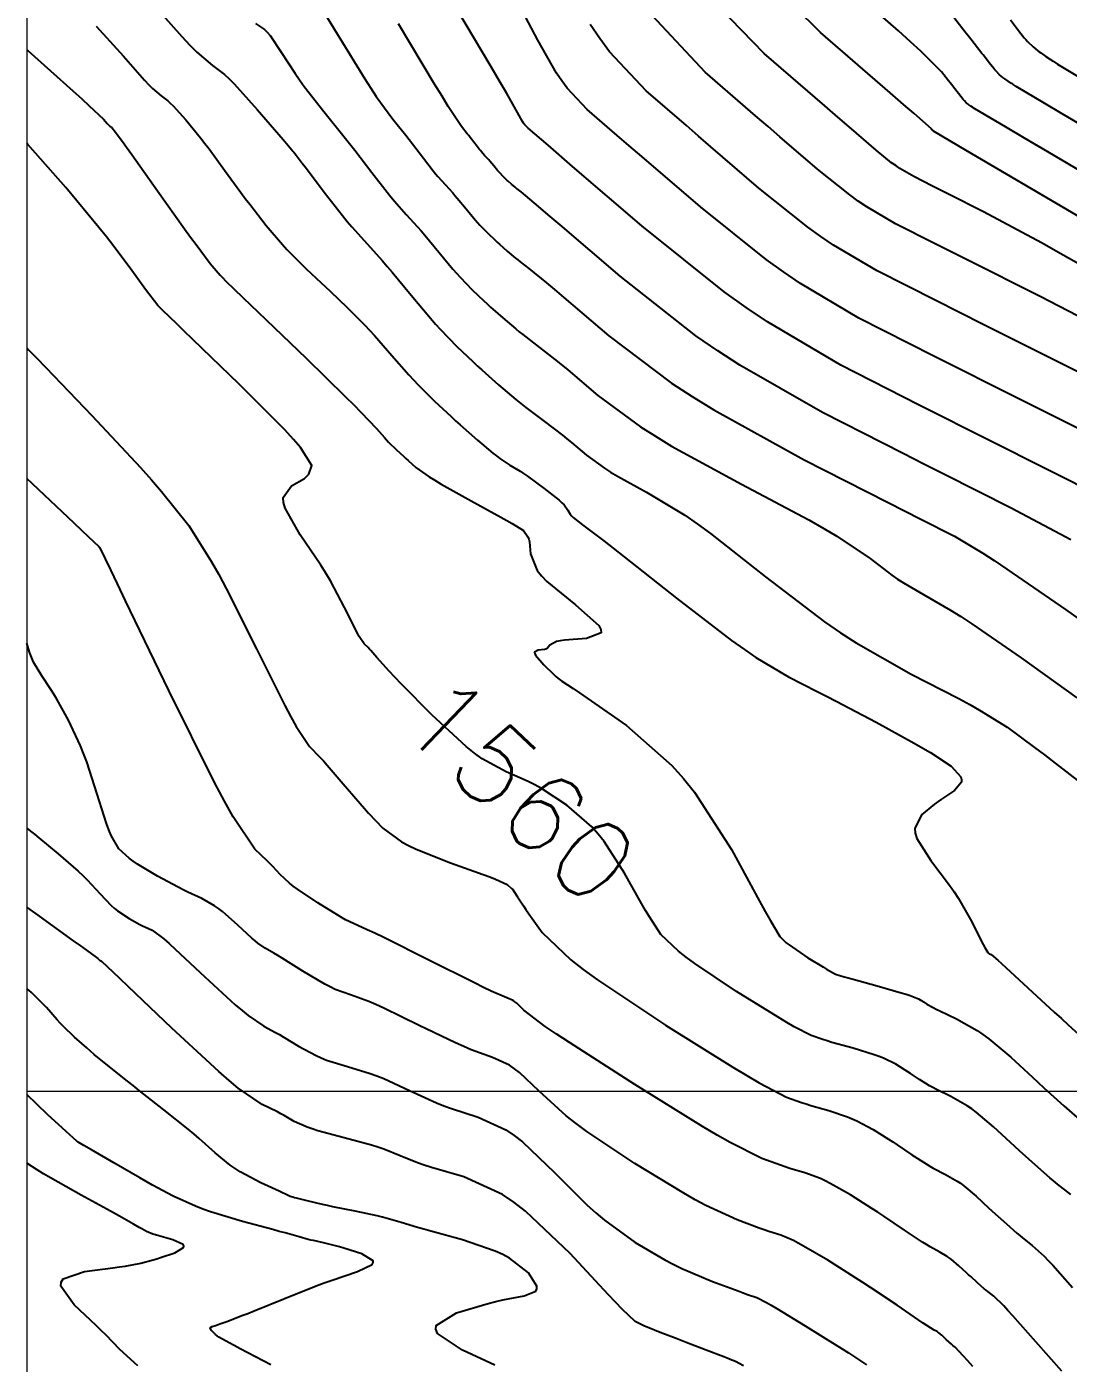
# Model space of a CAD drawing. Header units: metres. Extents: x 837117 to 838477, y 1189012 to 1191015.
# Drawn here: x 837476.5 to 837526.6, y 1190600.8 to 1190665.1 of the extents above; entities that cross this region are included whole.
import ezdxf

# ---------------------------------------------------------------- set-up
doc = ezdxf.new("R2010")
doc.units = ezdxf.units.M
doc.header["$LTSCALE"] = 0.3
doc.layers.add('COORD', color=7, linetype='Continuous', lineweight=20)
doc.layers.add('COTAS 10', color=1, linetype='Continuous')
doc.layers.add('COTAS INT', color=252, linetype='Continuous')
doc.styles.get("Standard").update_dxf_attribs({"font": 'simplex.shx'})

msp = doc.modelspace()

# ---------------------------------------------------------------- linework, layer by layer
at = {"layer": 'COORD'}
msp.add_line((837476.514, 1190613.872), (838476.514, 1190613.872), dxfattribs=at)
msp.add_lwpolyline([(837476.514, 1189013.872), (838476.514, 1189013.872), (838476.514, 1191013.872), (837476.514, 1191013.872)], close=True, dxfattribs=at)
at = {"layer": 'COTAS 10'}
for points, elevation in [([(837490.445, 1190666.369), (837491.579, 1190664.543), (837492.777, 1190662.58), (837493.062, 1190662.136), (837493.328, 1190661.735), (837494.118, 1190660.647), (837494.746, 1190659.867), (837494.909, 1190659.661), (837495.067, 1190659.459), (837495.599, 1190658.765), (837496.065, 1190658.163), (837496.182, 1190658.018), (837496.294, 1190657.884), (837496.654, 1190657.479), (837497.005, 1190657.094), (837497.112, 1190656.972), (837497.222, 1190656.843), (837497.653, 1190656.32), (837498.089, 1190655.797), (837498.202, 1190655.668), (837498.313, 1190655.545), (837498.686, 1190655.158), (837499.046, 1190654.817), (837499.147, 1190654.723), (837499.25, 1190654.629), (837499.628, 1190654.292), (837500.021, 1190653.96), (837500.133, 1190653.869), (837500.246, 1190653.779), (837500.664, 1190653.458), (837501.515, 1190652.768), (837501.9, 1190652.445), (837502.351, 1190652.065), (837504.518, 1190650.214), (837507.535, 1190647.947), (837508.521, 1190647.304), (837509.572, 1190646.655), (837513.913, 1190644.258), (837517.922, 1190642.208), (837518.764, 1190641.778), (837519.49, 1190641.408), (837521.143, 1190640.571), (837522.507, 1190639.759), (837523.051, 1190639.405), (837523.666, 1190638.995), (837526.488, 1190637.048), (837529.508, 1190634.897)], 1570), ([(837529.32, 1190650.015), (837525.258, 1190652.111), (837521.686, 1190653.899), (837520.89, 1190654.299), (837520.178, 1190654.657), (837518.302, 1190655.608), (837516.917, 1190656.425), (837516.515, 1190656.7), (837516.104, 1190656.996), (837514.552, 1190658.238), (837512.746, 1190659.793), (837512.176, 1190660.285), (837511.575, 1190660.804), (837509.151, 1190662.901), (837506.598, 1190665.631)], 1580), ([(837523.831, 1190665.419), (837524.171, 1190664.973), (837524.497, 1190664.564), (837524.58, 1190664.468), (837524.659, 1190664.381), (837524.917, 1190664.128), (837525.155, 1190663.934), (837525.221, 1190663.883), (837525.288, 1190663.834), (837525.529, 1190663.663), (837525.763, 1190663.507), (837525.824, 1190663.466), (837525.884, 1190663.426), (837526.089, 1190663.289), (837527.382, 1190662.516)], 1590), ([(837526.73, 1190608.897), (837526.091, 1190609.399), (837525.906, 1190609.551), (837525.719, 1190609.709), (837525.014, 1190610.326), (837524.266, 1190611.005), (837524.051, 1190611.202), (837523.832, 1190611.402), (837523.014, 1190612.159), (837522.189, 1190612.857), (837521.967, 1190613.02), (837521.746, 1190613.171), (837520.97, 1190613.609), (837520.275, 1190613.952), (837520.105, 1190614.043), (837519.946, 1190614.132), (837519.451, 1190614.438), (837519.017, 1190614.729), (837518.895, 1190614.809), (837518.772, 1190614.888), (837518.322, 1190615.171), (837517.73, 1190615.458), (837517.517, 1190615.54), (837517.283, 1190615.624), (837516.261, 1190615.934), (837515.246, 1190616.221), (837515.015, 1190616.29), (837514.807, 1190616.354), (837514.239, 1190616.545), (837513.432, 1190616.968), (837513.073, 1190617.179), (837512.656, 1190617.43), (837510.661, 1190618.672), (837508.656, 1190620.009), (837508.233, 1190620.32), (837507.867, 1190620.604), (837507.022, 1190621.415), (837506.465, 1190622.257), (837506.281, 1190622.561), (837506.211, 1190622.682), (837506.085, 1190622.896), (837505.267, 1190624.362), (837504.293, 1190625.878), (837503.997, 1190626.245), (837503.691, 1190626.589), (837502.49, 1190627.64), (837501.268, 1190628.433), (837500.948, 1190628.613), (837500.636, 1190628.778), (837499.577, 1190629.231), (837498.419, 1190629.859), (837498.045, 1190630.133), (837497.647, 1190630.451), (837496.021, 1190631.96), (837494.529, 1190633.477), (837494.218, 1190633.799), (837493.95, 1190634.079), (837493.348, 1190634.736), (837493.064, 1190635.07), (837492.996, 1190635.146), (837492.934, 1190635.215), (837492.749, 1190635.404), (837492.51, 1190635.757), (837492.479, 1190635.813), (837492.414, 1190635.93), (837492.306, 1190636.134), (837491.804, 1190637.143), (837491.12, 1190638.422), (837490.895, 1190638.796), (837490.656, 1190639.18), (837489.668, 1190640.64), (837488.944, 1190641.926), (837488.872, 1190642.2), (837488.855, 1190642.438), (837489.256, 1190643.002), (837489.869, 1190643.354), (837489.985, 1190643.458), (837490.079, 1190643.565), (837490.223, 1190643.977), (837489.684, 1190644.84), (837489.347, 1190645.231), (837488.928, 1190645.689), (837486.733, 1190647.894), (837484.51, 1190650.041), (837484.073, 1190650.462), (837483.714, 1190650.808), (837483.061, 1190651.434), (837482.908, 1190651.584), (837482.865, 1190651.631), (837482.82, 1190651.68), (837482.653, 1190651.877), (837482.383, 1190652.234), (837482.274, 1190652.385), (837482.149, 1190652.558), (837481.574, 1190653.368), (837480.676, 1190654.562), (837480.348, 1190654.976), (837479.987, 1190655.427), (837478.394, 1190657.36), (837476.573, 1190659.426), (837476.514, 1190659.489)], 1560), ([(837510.989, 1190600.66), (837510.61, 1190600.868), (837510.344, 1190600.968), (837510.205, 1190601.021), (837510.038, 1190601.086), (837509.197, 1190601.412), (837508.233, 1190601.786), (837507.987, 1190601.88), (837507.751, 1190601.971), (837506.978, 1190602.265), (837506.362, 1190602.509), (837506.224, 1190602.568), (837506.101, 1190602.623), (837505.779, 1190602.792), (837505.16, 1190603.381), (837504.85, 1190603.701), (837504.481, 1190604.09), (837502.646, 1190606.06), (837500.508, 1190608.097), (837499.946, 1190608.526), (837499.399, 1190608.898), (837497.531, 1190609.755), (837495.979, 1190610.201), (837495.63, 1190610.313), (837495.315, 1190610.42), (837494.47, 1190610.764), (837493.683, 1190611.086), (837493.405, 1190611.179), (837493.102, 1190611.273), (837491.79, 1190611.627), (837490.52, 1190611.97), (837490.243, 1190612.057), (837489.998, 1190612.142), (837489.383, 1190612.42), (837488.902, 1190612.7), (837488.741, 1190612.786), (837488.568, 1190612.876), (837487.845, 1190613.23), (837486.691, 1190614.022), (837486.246, 1190614.388), (837485.747, 1190614.818), (837483.494, 1190616.897), (837481.394, 1190618.905), (837480.992, 1190619.288), (837480.668, 1190619.597), (837480.144, 1190620.091), (837480.124, 1190620.1), (837480.118, 1190620.104), (837480.111, 1190620.107), (837480.081, 1190620.123), (837480.05, 1190620.144), (837480.041, 1190620.151), (837480.033, 1190620.159), (837480.003, 1190620.191), (837479.967, 1190620.229), (837479.955, 1190620.24), (837479.943, 1190620.252), (837479.889, 1190620.3), (837479.401, 1190620.654), (837479.116, 1190620.86), (837478.764, 1190621.112), (837476.949, 1190622.413), (837476.514, 1190622.728)], 1550)]:
    msp.add_lwpolyline(points, dxfattribs=dict(at, elevation=elevation))
at = {"layer": 'COTAS INT'}
for points, elevation in [([(837530.385, 1190654.033), (837521.704, 1190659.142), (837520.129, 1190660.07), (837520.125, 1190660.073), (837520.124, 1190660.074), (837520.122, 1190660.074), (837520.117, 1190660.078), (837520.112, 1190660.081), (837520.111, 1190660.082), (837520.109, 1190660.083), (837520.095, 1190660.097), (837520.088, 1190660.105), (837520.081, 1190660.115), (837520.079, 1190660.117), (837520.077, 1190660.12), (837520.071, 1190660.128), (837520.061, 1190660.141), (837520.057, 1190660.146), (837520.052, 1190660.152), (837520.031, 1190660.179), (837519.199, 1190660.908), (837518.683, 1190661.356), (837518.043, 1190661.912), (837514.701, 1190664.81), (837510.963, 1190668.514)], 1584), ([(837527.539, 1190653.437), (837526.369, 1190654.104), (837525.32, 1190654.694), (837522.541, 1190656.188), (837520.815, 1190657.052), (837520.43, 1190657.245), (837520.086, 1190657.418), (837519.179, 1190657.878), (837518.51, 1190658.273), (837518.316, 1190658.405), (837518.118, 1190658.548), (837517.367, 1190659.149), (837516.07, 1190660.268), (837515.527, 1190660.737), (837514.904, 1190661.277), (837511.989, 1190663.801), (837508.758, 1190667.146)], 1582), ([(837531.504, 1190655.611), (837525.632, 1190659.067), (837524.506, 1190659.731), (837523.597, 1190660.267), (837522.116, 1190661.143), (837522.045, 1190661.19), (837522.024, 1190661.204), (837522.002, 1190661.219), (837521.921, 1190661.273), (837521.837, 1190661.332), (837521.814, 1190661.349), (837521.791, 1190661.367), (837521.709, 1190661.435), (837521.619, 1190661.522), (837521.591, 1190661.553), (837521.563, 1190661.586), (837521.449, 1190661.728), (837521.331, 1190661.883), (837521.269, 1190661.965), (837521.16, 1190662.105), (837520.996, 1190662.313), (837520.93, 1190662.397), (837520.856, 1190662.492), (837520.512, 1190662.927), (837519.515, 1190663.921), (837519.028, 1190664.367), (837518.45, 1190664.888), (837515.601, 1190667.389)], 1586), ([(837482.134, 1190666.712), (837483.971, 1190664.616), (837484.357, 1190664.201), (837484.689, 1190663.859), (837485.444, 1190663.224), (837486.022, 1190662.799), (837486.243, 1190662.589), (837486.491, 1190662.339), (837487.604, 1190661.106), (837488.641, 1190659.9), (837488.841, 1190659.667), (837489.003, 1190659.479), (837489.269, 1190659.165), (837489.312, 1190659.11), (837489.356, 1190659.055), (837489.473, 1190658.91), (837489.766, 1190658.53), (837489.901, 1190658.352), (837490.059, 1190658.143), (837490.826, 1190657.126), (837491.701, 1190656), (837491.927, 1190655.723), (837492.147, 1190655.461), (837492.884, 1190654.639), (837493.631, 1190653.82), (837493.857, 1190653.56), (837494.092, 1190653.286), (837495.008, 1190652.174), (837495.935, 1190651.061), (837496.177, 1190650.786), (837496.412, 1190650.525), (837497.206, 1190649.703), (837497.97, 1190648.977), (837498.186, 1190648.776), (837498.404, 1190648.577), (837499.209, 1190647.86), (837500.044, 1190647.153), (837500.282, 1190646.961), (837500.522, 1190646.769), (837501.413, 1190646.088), (837502.277, 1190645.431), (837502.501, 1190645.256), (837502.717, 1190645.083), (837503.444, 1190644.48), (837504.301, 1190643.851), (837504.6, 1190643.661), (837504.926, 1190643.465), (837506.326, 1190642.702), (837508.162, 1190641.587), (837508.762, 1190641.169), (837509.402, 1190640.703), (837512.045, 1190638.626), (837514.888, 1190636.455), (837515.654, 1190635.93), (837516.41, 1190635.438), (837519.064, 1190633.936), (837521.349, 1190632.761), (837521.872, 1190632.475), (837522.348, 1190632.207), (837523.674, 1190631.381), (837524.992, 1190630.414), (837525.464, 1190630.057), (837525.982, 1190629.662), (837528.239, 1190627.911)], 1566), ([(837530.981, 1190641.043), (837526.585, 1190643.29), (837521.773, 1190645.703), (837520.563, 1190646.312), (837519.406, 1190646.897), (837515.668, 1190648.798), (837512.138, 1190650.883), (837511.112, 1190651.584), (837510.064, 1190652.338), (837506.104, 1190655.507), (837502.773, 1190658.368), (837501.588, 1190659.386), (837500.638, 1190660.202), (837500.46, 1190660.393), (837500.413, 1190660.457), (837500.366, 1190660.526), (837500.202, 1190660.816), (837499.584, 1190661.903), (837499.25, 1190662.474), (837498.846, 1190663.164), (837496.799, 1190666.63)], 1574), ([(837529.306, 1190644.65), (837522.915, 1190647.85), (837521.463, 1190648.579), (837520.148, 1190649.241), (837516.546, 1190651.068), (837513.731, 1190652.73), (837512.913, 1190653.289), (837512.077, 1190653.89), (837508.92, 1190656.418), (837506.097, 1190658.843), (837505.473, 1190659.38), (837504.917, 1190659.859), (837503.476, 1190661.102), (837502.506, 1190662.139), (837502.247, 1190662.488), (837501.991, 1190662.863), (837501.102, 1190664.44), (837500.06, 1190666.436)], 1576), ([(837527.337, 1190660.301), (837526.317, 1190660.903), (837525.489, 1190661.392), (837524.103, 1190662.216), (837523.965, 1190662.308), (837523.924, 1190662.335), (837523.883, 1190662.363), (837523.725, 1190662.468), (837523.563, 1190662.583), (837523.518, 1190662.616), (837523.473, 1190662.651), (837523.313, 1190662.781), (837523.139, 1190662.951), (837523.085, 1190663.011), (837523.03, 1190663.075), (837522.81, 1190663.351), (837522.581, 1190663.651), (837522.52, 1190663.731), (837522.46, 1190663.809), (837522.249, 1190664.081), (837521.932, 1190664.485), (837521.804, 1190664.647), (837521.659, 1190664.831), (837520.994, 1190665.676)], 1588), ([(837479.856, 1190665.116), (837481.168, 1190663.675), (837482.174, 1190662.527), (837482.386, 1190662.3), (837482.567, 1190662.113), (837482.981, 1190661.765), (837483.297, 1190661.532), (837483.418, 1190661.417), (837483.554, 1190661.281), (837484.163, 1190660.606), (837484.878, 1190659.737), (837485.08, 1190659.478), (837485.284, 1190659.211), (837486.034, 1190658.183), (837486.805, 1190657.119), (837487.021, 1190656.831), (837487.239, 1190656.545), (837488.036, 1190655.533), (837488.82, 1190654.607), (837489.029, 1190654.376), (837489.236, 1190654.155), (837489.953, 1190653.447), (837490.679, 1190652.773), (837490.89, 1190652.574), (837491.106, 1190652.369), (837491.924, 1190651.585), (837492.769, 1190650.732), (837493.002, 1190650.484), (837493.235, 1190650.231), (837494.07, 1190649.276), (837494.892, 1190648.336), (837495.116, 1190648.093), (837495.338, 1190647.858), (837496.13, 1190647.072), (837496.922, 1190646.337), (837497.145, 1190646.134), (837497.37, 1190645.931), (837498.193, 1190645.2), (837498.939, 1190644.573), (837499.115, 1190644.435), (837499.278, 1190644.313), (837499.753, 1190644.001), (837500.241, 1190643.7), (837500.412, 1190643.585), (837500.598, 1190643.457), (837501.398, 1190642.877), (837502.121, 1190642.309), (837502.259, 1190642.188), (837502.37, 1190642.082), (837502.545, 1190641.829), (837502.651, 1190641.63), (837502.718, 1190641.558), (837502.802, 1190641.478), (837503.243, 1190641.13), (837504.27, 1190640.346), (837504.725, 1190639.992), (837505.253, 1190639.578), (837507.772, 1190637.587), (837510.422, 1190635.558), (837511.032, 1190635.121), (837511.588, 1190634.737), (837513.15, 1190633.801), (837514.536, 1190633.111), (837514.98, 1190632.884), (837515.451, 1190632.64), (837517.374, 1190631.627), (837519.201, 1190630.622), (837519.612, 1190630.384), (837519.982, 1190630.164), (837520.977, 1190629.511), (837521.443, 1190629.002), (837521.48, 1190628.873), (837521.476, 1190628.748), (837521.133, 1190628.338), (837520.522, 1190627.929), (837520.351, 1190627.806), (837520.178, 1190627.677), (837519.549, 1190627.174), (837519.231, 1190626.511), (837519.256, 1190626.282), (837519.329, 1190626.033), (837520.001, 1190624.969), (837520.906, 1190623.79), (837521.127, 1190623.468), (837521.335, 1190623.148), (837521.976, 1190622.012), (837522.431, 1190621.102), (837522.521, 1190620.926), (837522.596, 1190620.783), (837522.738, 1190620.538), (837522.787, 1190620.504), (837522.804, 1190620.495), (837522.822, 1190620.485), (837522.899, 1190620.446), (837523.223, 1190620.177), (837523.397, 1190620.021), (837523.608, 1190619.83), (837524.673, 1190618.848), (837525.941, 1190617.676), (837526.28, 1190617.365), (837526.613, 1190617.06), (837527.773, 1190616.007)], 1564), ([(837487.525, 1190665.251), (837487.951, 1190664.964), (837488.081, 1190664.826), (837488.218, 1190664.663), (837488.756, 1190663.86), (837489.419, 1190662.833), (837489.634, 1190662.529), (837489.863, 1190662.215), (837490.804, 1190661.011), (837491.786, 1190659.793), (837492.04, 1190659.471), (837492.288, 1190659.155), (837493.119, 1190658.07), (837493.848, 1190657.127), (837494.032, 1190656.902), (837494.206, 1190656.691), (837494.769, 1190656.059), (837495.318, 1190655.457), (837495.484, 1190655.266), (837495.657, 1190655.064), (837496.33, 1190654.247), (837497.012, 1190653.429), (837497.189, 1190653.227), (837497.362, 1190653.035), (837497.946, 1190652.43), (837498.508, 1190651.897), (837498.667, 1190651.75), (837498.827, 1190651.603), (837499.418, 1190651.076), (837500.033, 1190650.556), (837500.207, 1190650.415), (837500.384, 1190650.274), (837501.039, 1190649.773), (837501.896, 1190649.1), (837502.2, 1190648.85), (837502.534, 1190648.574), (837503.981, 1190647.347), (837506.037, 1190645.838), (837506.754, 1190645.384), (837507.536, 1190644.914), (837510.895, 1190643.083), (837514.142, 1190641.357), (837514.853, 1190640.952), (837515.483, 1190640.579), (837517.08, 1190639.496), (837518.123, 1190638.699), (837518.404, 1190638.506), (837518.682, 1190638.325), (837519.656, 1190637.774), (837520.956, 1190637.019), (837521.438, 1190636.71), (837521.974, 1190636.358), (837524.352, 1190634.727), (837527.03, 1190632.806)], 1568), ([(837526.744, 1190640.401), (837523.864, 1190641.931), (837520.632, 1190643.555), (837519.664, 1190644.045), (837518.664, 1190644.552), (837514.791, 1190646.528), (837510.816, 1190648.803), (837509.752, 1190649.499), (837508.705, 1190650.224), (837505.055, 1190653.081), (837502.167, 1190655.556), (837501.6, 1190656.04), (837501.134, 1190656.437), (837500.29, 1190657.144), (837500.107, 1190657.284), (837500.058, 1190657.323), (837500.009, 1190657.363), (837499.838, 1190657.508), (837499.672, 1190657.655), (837499.628, 1190657.696), (837499.583, 1190657.737), (837499.426, 1190657.886), (837499.263, 1190658.055), (837499.215, 1190658.108), (837499.165, 1190658.165), (837498.975, 1190658.393), (837498.787, 1190658.622), (837498.739, 1190658.678), (837498.692, 1190658.731), (837498.539, 1190658.899), (837498.382, 1190659.076), (837498.333, 1190659.135), (837498.282, 1190659.198), (837498.078, 1190659.461), (837497.846, 1190659.764), (837497.777, 1190659.852), (837497.706, 1190659.942), (837497.432, 1190660.282), (837496.792, 1190661.255), (837496.491, 1190661.743), (837496.135, 1190662.327), (837494.402, 1190665.227)], 1572), ([(837527.976, 1190648.034), (837522.557, 1190650.746), (837521.35, 1190651.352), (837520.269, 1190651.896), (837517.424, 1190653.338), (837515.324, 1190654.578), (837514.714, 1190654.995), (837514.091, 1190655.443), (837511.736, 1190657.328), (837509.422, 1190659.318), (837508.824, 1190659.832), (837508.246, 1190660.331), (837506.314, 1190662.002), (837504.552, 1190663.885), (837504.081, 1190664.518), (837503.617, 1190665.2)], 1578), ([(837476.514, 1190664.002), (837476.578, 1190663.938), (837478.735, 1190662.008), (837479.164, 1190661.619), (837479.521, 1190661.292), (837480.203, 1190660.638), (837480.377, 1190660.439), (837480.414, 1190660.399), (837480.446, 1190660.367), (837480.517, 1190660.306), (837480.572, 1190660.266), (837480.593, 1190660.246), (837480.617, 1190660.222), (837480.723, 1190660.105), (837481.115, 1190659.573), (837481.32, 1190659.288), (837481.566, 1190658.943), (837482.8, 1190657.2), (837484.105, 1190655.366), (837484.396, 1190654.964), (837484.657, 1190654.608), (837485.344, 1190653.705), (837485.82, 1190653.144), (837485.947, 1190653.003), (837486.072, 1190652.869), (837486.507, 1190652.44), (837487.291, 1190651.699), (837487.637, 1190651.368), (837488.038, 1190650.983), (837489.949, 1190649.14), (837491.852, 1190647.284), (837492.248, 1190646.89), (837492.588, 1190646.549), (837493.34, 1190645.754), (837493.718, 1190645.322), (837493.821, 1190645.21), (837493.923, 1190645.102), (837494.287, 1190644.741), (837494.651, 1190644.403), (837494.753, 1190644.31), (837494.856, 1190644.217), (837495.235, 1190643.881), (837495.876, 1190643.431), (837496.145, 1190643.266), (837496.454, 1190643.082), (837497.898, 1190642.274), (837499.32, 1190641.493), (837499.613, 1190641.327), (837499.864, 1190641.183), (837500.41, 1190640.844), (837500.621, 1190640.552), (837500.66, 1190640.438), (837500.692, 1190640.308), (837500.738, 1190639.72), (837501.066, 1190638.929), (837501.276, 1190638.672), (837501.538, 1190638.398), (837502.911, 1190637.272), (837504.031, 1190636.273), (837504.133, 1190636.079), (837504.145, 1190635.921), (837503.436, 1190635.65), (837502.377, 1190635.58), (837502.169, 1190635.548), (837501.996, 1190635.511), (837501.68, 1190635.335), (837501.546, 1190635.17), (837501.489, 1190635.14), (837501.424, 1190635.118), (837501.117, 1190635.095), (837500.937, 1190635.001), (837500.951, 1190634.933), (837500.994, 1190634.847), (837501.383, 1190634.388), (837501.864, 1190633.917), (837501.966, 1190633.824), (837502.053, 1190633.747), (837502.255, 1190633.603), (837502.799, 1190633.251), (837503.102, 1190633.043), (837503.472, 1190632.787), (837505.358, 1190631.46), (837507.544, 1190629.547), (837508.102, 1190628.921), (837508.64, 1190628.253), (837510.413, 1190625.494), (837511.766, 1190623.01), (837512.04, 1190622.515), (837512.269, 1190622.104), (837512.732, 1190621.318), (837513.048, 1190621.015), (837513.184, 1190620.909), (837513.342, 1190620.793), (837514.09, 1190620.295), (837514.834, 1190619.831), (837514.99, 1190619.737), (837515.124, 1190619.659), (837515.424, 1190619.501), (837515.827, 1190619.378), (837516.024, 1190619.321), (837516.259, 1190619.254), (837517.42, 1190618.933), (837518.58, 1190618.604), (837518.815, 1190618.533), (837519.013, 1190618.471), (837519.415, 1190618.317), (837519.572, 1190618.218), (837519.615, 1190618.191), (837519.657, 1190618.163), (837519.809, 1190618.061), (837520.119, 1190617.89), (837520.262, 1190617.819), (837520.429, 1190617.737), (837521.237, 1190617.353), (837522.227, 1190616.794), (837522.508, 1190616.602), (837522.792, 1190616.393), (837523.843, 1190615.504), (837524.887, 1190614.539), (837525.165, 1190614.283), (837525.44, 1190614.032), (837526.394, 1190613.166), (837527.292, 1190612.38)], 1562), ([(837476.514, 1190649.637), (837476.603, 1190649.547), (837476.984, 1190649.155), (837477.435, 1190648.689), (837479.65, 1190646.388), (837481.99, 1190643.881), (837482.521, 1190643.285), (837483.001, 1190642.732), (837484.309, 1190641.089), (837485.403, 1190639.349), (837485.748, 1190638.733), (837486.111, 1190638.06), (837487.573, 1190635.149), (837488.925, 1190632.43), (837489.219, 1190631.878), (837489.477, 1190631.413), (837490.119, 1190630.461), (837490.618, 1190629.951), (837490.787, 1190629.766), (837490.969, 1190629.561), (837491.734, 1190628.661), (837492.545, 1190627.709), (837492.755, 1190627.471), (837492.959, 1190627.245), (837493.644, 1190626.521), (837494.536, 1190625.87), (837494.87, 1190625.69), (837495.242, 1190625.509), (837496.898, 1190624.859), (837498.473, 1190624.304), (837498.794, 1190624.184), (837499.064, 1190624.078), (837499.621, 1190623.82), (837499.838, 1190623.631), (837499.893, 1190623.569), (837499.946, 1190623.503), (837500.122, 1190623.229), (837500.403, 1190622.783), (837500.523, 1190622.608), (837500.661, 1190622.411), (837501.311, 1190621.512), (837502.687, 1190620.193), (837503.282, 1190619.73), (837503.971, 1190619.225), (837507.232, 1190617.05), (837510.478, 1190615.028), (837511.157, 1190614.62), (837511.74, 1190614.277), (837513.053, 1190613.588), (837513.787, 1190613.33), (837514.006, 1190613.259), (837514.232, 1190613.188), (837515.103, 1190612.936), (837515.986, 1190612.643), (837516.219, 1190612.548), (837516.447, 1190612.446), (837517.229, 1190612.025), (837517.972, 1190611.558), (837518.174, 1190611.427), (837518.376, 1190611.295), (837519.094, 1190610.814), (837519.772, 1190610.373), (837519.949, 1190610.267), (837520.121, 1190610.167), (837520.703, 1190609.865), (837521.266, 1190609.548), (837521.426, 1190609.438), (837521.587, 1190609.32), (837522.185, 1190608.814), (837522.778, 1190608.265), (837522.936, 1190608.12), (837523.092, 1190607.977), (837523.635, 1190607.485), (837524.146, 1190607.038), (837524.282, 1190606.923), (837524.415, 1190606.813), (837524.879, 1190606.449), (837525.449, 1190605.934), (837525.651, 1190605.729), (837525.871, 1190605.496), (837526.822, 1190604.429)], 1558), ([(837526.301, 1190600.403), (837525.049, 1190601.804), (837523.945, 1190603.061), (837523.71, 1190603.319), (837523.506, 1190603.537), (837523.027, 1190604.002), (837522.74, 1190604.228), (837522.657, 1190604.296), (837522.572, 1190604.367), (837522.255, 1190604.644), (837521.919, 1190604.95), (837521.822, 1190605.038), (837521.724, 1190605.129), (837521.356, 1190605.469), (837520.985, 1190605.783), (837520.885, 1190605.856), (837520.785, 1190605.924), (837520.436, 1190606.121), (837519.968, 1190606.382), (837519.793, 1190606.49), (837519.599, 1190606.614), (837518.736, 1190607.19), (837517.735, 1190607.862), (837517.454, 1190608.045), (837517.172, 1190608.228), (837516.136, 1190608.879), (837515.164, 1190609.433), (837514.92, 1190609.555), (837514.688, 1190609.663), (837513.944, 1190609.937), (837513.218, 1190610.155), (837512.997, 1190610.228), (837512.768, 1190610.306), (837511.867, 1190610.632), (837510.349, 1190611.396), (837509.73, 1190611.751), (837509.025, 1190612.167), (837505.761, 1190614.187), (837502.615, 1190616.212), (837501.984, 1190616.631), (837501.457, 1190616.99), (837500.422, 1190617.774), (837500.081, 1190618.099), (837499.991, 1190618.168), (837499.904, 1190618.227), (837499.606, 1190618.364), (837498.858, 1190618.688), (837498.486, 1190618.865), (837498.044, 1190619.08), (837495.854, 1190620.173), (837493.683, 1190621.259), (837493.252, 1190621.47), (837492.896, 1190621.643), (837492.227, 1190621.942), (837491.853, 1190622.122), (837491.683, 1190622.219), (837491.483, 1190622.337), (837490.523, 1190622.934), (837489.545, 1190623.588), (837489.334, 1190623.742), (837489.15, 1190623.883), (837488.703, 1190624.294), (837488.349, 1190624.684), (837488.223, 1190624.812), (837488.086, 1190624.95), (837487.49, 1190625.518), (837486.444, 1190627.07), (837486.023, 1190627.827), (837485.545, 1190628.726), (837483.342, 1190633.155), (837481.27, 1190637.465), (837480.874, 1190638.288), (837480.554, 1190638.951), (837480.043, 1190640.011), (837480.03, 1190640.027), (837480.025, 1190640.033), (837480.02, 1190640.038), (837479.997, 1190640.063), (837479.488, 1190640.544), (837479.177, 1190640.837), (837478.792, 1190641.2), (837476.787, 1190643.089), (837476.514, 1190643.354)], 1556), ([(837522.019, 1190600.625), (837521.769, 1190600.908), (837521.563, 1190601.14), (837521.176, 1190601.554), (837521.064, 1190601.642), (837521.032, 1190601.668), (837520.999, 1190601.696), (837520.876, 1190601.804), (837520.745, 1190601.922), (837520.708, 1190601.957), (837520.669, 1190601.992), (837520.527, 1190602.124), (837520.382, 1190602.246), (837520.344, 1190602.275), (837520.305, 1190602.301), (837520.17, 1190602.377), (837519.814, 1190602.597), (837519.637, 1190602.714), (837519.426, 1190602.855), (837518.379, 1190603.567), (837517.095, 1190604.428), (837516.734, 1190604.663), (837516.372, 1190604.898), (837515.043, 1190605.733), (837513.881, 1190606.421), (837513.622, 1190606.562), (837513.391, 1190606.682), (837512.786, 1190606.938), (837512.204, 1190607.122), (837511.988, 1190607.197), (837511.748, 1190607.282), (837510.681, 1190607.675), (837509.184, 1190608.372), (837508.672, 1190608.648), (837508.119, 1190608.96), (837505.767, 1190610.389), (837503.463, 1190611.935), (837502.939, 1190612.321), (837502.465, 1190612.69), (837501.164, 1190613.87), (837500.223, 1190614.765), (837499.976, 1190614.954), (837499.735, 1190615.118), (837498.914, 1190615.495), (837497.898, 1190615.859), (837497.534, 1190616.014), (837497.134, 1190616.193), (837495.392, 1190617.036), (837493.683, 1190617.868), (837493.303, 1190618.04), (837492.965, 1190618.186), (837492.081, 1190618.503), (837491.355, 1190618.772), (837491.115, 1190618.888), (837490.858, 1190619.021), (837489.791, 1190619.653), (837488.798, 1190620.278), (837488.588, 1190620.407), (837488.406, 1190620.517), (837487.981, 1190620.755), (837487.633, 1190620.995), (837487.498, 1190621.105), (837487.348, 1190621.235), (837486.667, 1190621.863), (837485.923, 1190622.516), (837485.732, 1190622.661), (837485.548, 1190622.792), (837484.938, 1190623.135), (837484.264, 1190623.45), (837484.04, 1190623.562), (837483.8, 1190623.686), (837482.798, 1190624.225), (837481.839, 1190624.797), (837481.627, 1190624.941), (837481.437, 1190625.079), (837480.945, 1190625.527), (837480.577, 1190626.18), (837480.465, 1190626.447), (837480.35, 1190626.753), (837479.899, 1190628.168), (837479.397, 1190629.723), (837479.25, 1190630.117), (837479.099, 1190630.494), (837478.523, 1190631.721), (837477.96, 1190632.73), (837477.817, 1190632.97), (837477.68, 1190633.192), (837477.232, 1190633.851), (837476.843, 1190634.519), (837476.743, 1190634.748), (837476.647, 1190634.995), (837476.514, 1190635.432)], 1554), ([(837476.514, 1190626.528), (837476.695, 1190626.389), (837476.888, 1190626.235), (837477.101, 1190626.063), (837478.031, 1190625.292), (837478.985, 1190624.457), (837479.211, 1190624.244), (837479.422, 1190624.039), (837480.047, 1190623.367), (837480.577, 1190622.807), (837480.727, 1190622.673), (837480.879, 1190622.549), (837481.44, 1190622.174), (837481.955, 1190621.897), (837482.079, 1190621.833), (837482.194, 1190621.775), (837482.541, 1190621.613), (837483.108, 1190621.194), (837483.362, 1190620.975), (837483.659, 1190620.71), (837485.081, 1190619.38), (837486.547, 1190618.026), (837486.872, 1190617.747), (837487.162, 1190617.508), (837487.913, 1190616.993), (837488.487, 1190616.697), (837488.665, 1190616.597), (837488.85, 1190616.489), (837489.587, 1190616.036), (837490.428, 1190615.581), (837490.679, 1190615.472), (837490.937, 1190615.371), (837491.936, 1190615.065), (837493.033, 1190614.73), (837493.354, 1190614.609), (837493.683, 1190614.477), (837494.931, 1190613.9), (837496.225, 1190613.306), (837496.582, 1190613.164), (837496.939, 1190613.03), (837498.223, 1190612.625), (837499.567, 1190612.008), (837499.961, 1190611.74), (837500.365, 1190611.431), (837501.905, 1190609.965), (837503.473, 1190608.39), (837503.895, 1190608.011), (837504.312, 1190607.658), (837505.773, 1190606.59), (837507.212, 1190605.753), (837507.615, 1190605.545), (837508.019, 1190605.347), (837509.496, 1190604.719), (837510.728, 1190604.258), (837510.979, 1190604.166), (837511.19, 1190604.089), (837511.627, 1190603.939), (837512.094, 1190603.702), (837512.324, 1190603.569), (837512.597, 1190603.408), (837513.95, 1190602.587), (837515.401, 1190601.684), (837515.737, 1190601.471), (837516.044, 1190601.275), (837516.913, 1190600.702)], 1552), ([(837499.024, 1190600.688), (837497.468, 1190601.406), (837496.268, 1190602.213), (837496.184, 1190602.413), (837496.207, 1190602.603), (837497.186, 1190603.205), (837498.708, 1190603.655), (837499.074, 1190603.75), (837499.415, 1190603.831), (837500.444, 1190604.017), (837501.005, 1190604.247), (837501.052, 1190604.357), (837501.051, 1190604.487), (837500.652, 1190605.124), (837499.736, 1190605.835), (837499.408, 1190606.012), (837499.048, 1190606.18), (837497.481, 1190606.714), (837495.946, 1190607.133), (837495.607, 1190607.229), (837495.304, 1190607.316), (837494.522, 1190607.556), (837493.855, 1190607.75), (837493.625, 1190607.807), (837493.376, 1190607.866), (837492.314, 1190608.093), (837491.236, 1190608.314), (837490.977, 1190608.37), (837490.734, 1190608.423), (837489.999, 1190608.593), (837489.493, 1190608.718), (837489.395, 1190608.743), (837489.315, 1190608.764), (837489.179, 1190608.803), (837488.954, 1190608.911), (837488.818, 1190608.976), (837488.65, 1190609.056), (837487.777, 1190609.468), (837486.782, 1190609.998), (837486.537, 1190610.152), (837486.305, 1190610.31), (837485.575, 1190610.905), (837484.805, 1190611.597), (837484.548, 1190611.816), (837484.271, 1190612.047), (837483.11, 1190612.976), (837481.925, 1190613.906), (837481.633, 1190614.137), (837481.356, 1190614.356), (837480.488, 1190615.049), (837479.764, 1190615.643), (837479.579, 1190615.799), (837479.4, 1190615.951), (837478.808, 1190616.473), (837478.269, 1190616.994), (837478.123, 1190617.146), (837477.978, 1190617.302), (837477.468, 1190617.894), (837476.735, 1190618.625), (837476.514, 1190618.814)], 1548), ([(837488.251, 1190600.709), (837486.785, 1190601.475), (837486.49, 1190601.631), (837486.244, 1190601.764), (837485.759, 1190602.043), (837485.601, 1190602.166), (837485.561, 1190602.2), (837485.523, 1190602.234), (837485.4, 1190602.357), (837485.339, 1190602.462), (837485.339, 1190602.485), (837485.347, 1190602.506), (837485.441, 1190602.556), (837485.642, 1190602.615), (837485.719, 1190602.64), (837485.804, 1190602.67), (837486.187, 1190602.807), (837486.868, 1190603.072), (837487.141, 1190603.181), (837487.451, 1190603.306), (837488.877, 1190603.886), (837490.434, 1190604.501), (837490.826, 1190604.648), (837491.202, 1190604.784), (837492.421, 1190605.193), (837493.128, 1190605.53), (837493.181, 1190605.623), (837493.172, 1190605.714), (837492.626, 1190606.039), (837491.765, 1190606.317), (837491.559, 1190606.378), (837491.366, 1190606.433), (837490.783, 1190606.575), (837490.304, 1190606.679), (837490.176, 1190606.709), (837490.05, 1190606.74), (837489.612, 1190606.858), (837488.938, 1190607.048), (837488.663, 1190607.124), (837488.35, 1190607.21), (837486.899, 1190607.605), (837485.353, 1190608.072), (837484.98, 1190608.202), (837484.63, 1190608.334), (837483.563, 1190608.814), (837482.568, 1190609.356), (837482.264, 1190609.526), (837481.947, 1190609.704), (837480.699, 1190610.422), (837479.628, 1190611.046), (837479.258, 1190611.262), (837478.991, 1190611.417), (837478.98, 1190611.424), (837478.977, 1190611.426), (837478.973, 1190611.429), (837478.956, 1190611.44), (837478.724, 1190611.649), (837478.584, 1190611.775), (837478.411, 1190611.932), (837477.513, 1190612.745), (837476.514, 1190613.711)], 1546), ([(837481.86, 1190600.649), (837480.998, 1190601.438), (837480.329, 1190602.132), (837480.099, 1190602.357), (837479.851, 1190602.597), (837478.794, 1190603.586), (837478.151, 1190604.492), (837478.164, 1190604.681), (837478.259, 1190604.842), (837479.291, 1190605.2), (837480.663, 1190605.371), (837480.973, 1190605.415), (837481.253, 1190605.457), (837482.009, 1190605.598), (837482.598, 1190605.754), (837482.772, 1190605.807), (837482.951, 1190605.863), (837483.635, 1190606.101), (837484.055, 1190606.356), (837484.067, 1190606.423), (837484.034, 1190606.489), (837483.537, 1190606.713), (837482.862, 1190606.907), (837482.715, 1190606.953), (837482.587, 1190606.996), (837482.271, 1190607.123), (837482.054, 1190607.242), (837481.987, 1190607.279), (837481.918, 1190607.318), (837481.645, 1190607.475), (837481.083, 1190607.792), (837480.831, 1190607.931), (837480.538, 1190608.094), (837479.132, 1190608.867), (837477.659, 1190609.698), (837477.323, 1190609.896), (837477.018, 1190610.081), (837476.514, 1190610.412)], 1544)]:
    msp.add_lwpolyline(points, dxfattribs=dict(at, elevation=elevation))

# ---------------------------------------------------------------- texts
at = {"layer": 'COTAS 10', "insert": (837494.206, 1190631.534, 1560), "char_height": 3.8, "attachment_point": 7, "rotation": 316.28234}
msp.add_mtext('1560', dxfattribs=at)

doc.saveas('drawing.dxf')
